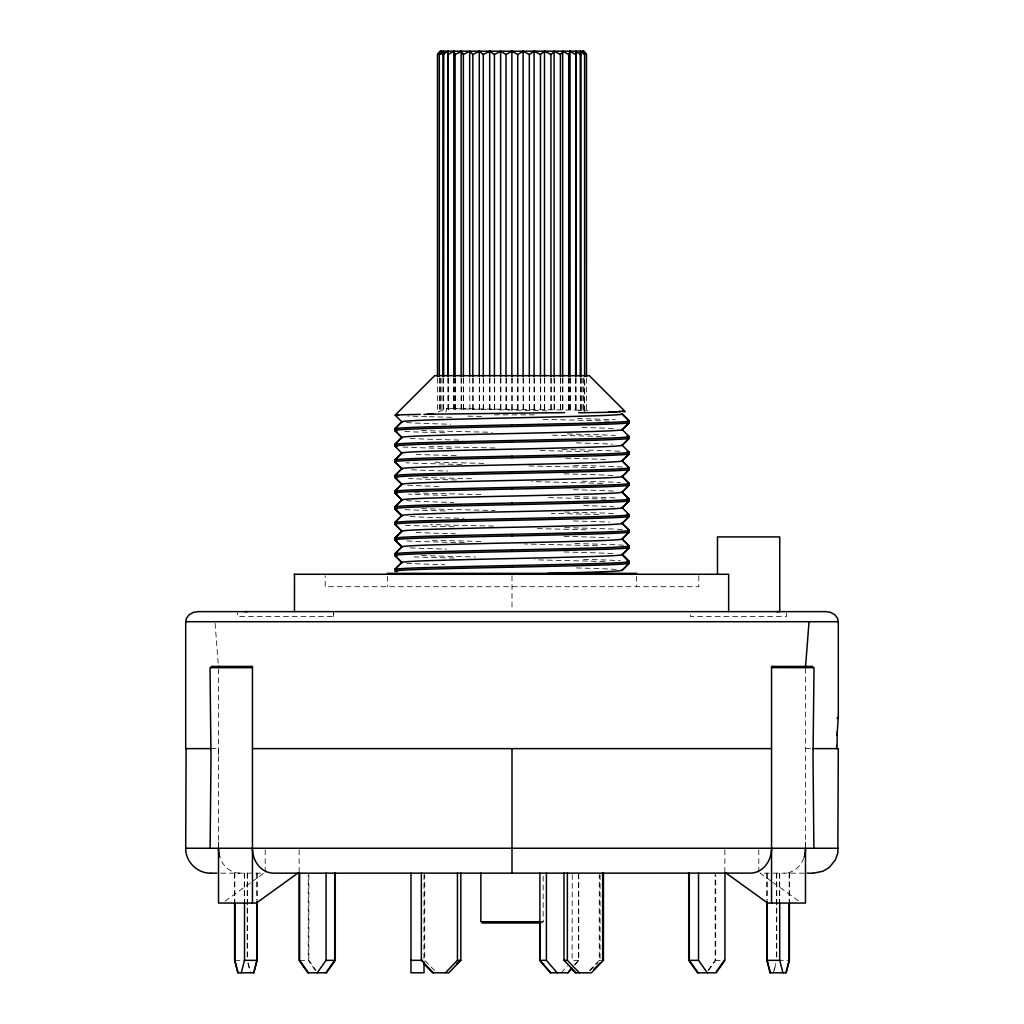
<?xml version="1.0" encoding="UTF-8"?>
<svg xmlns="http://www.w3.org/2000/svg" width="1024" height="1024" viewBox="0 0 1024 1024"><rect width="100%" height="100%" fill="white"/><g stroke="black" fill="none" stroke-linecap="round" stroke-linejoin="round"><path stroke-width="0.75" stroke-dasharray="5 3.75" d="M218.509 846.707L218.509 842.035M218.509 754.854L218.509 748.621L210.854 748.621M333.504 616.614L333.504 612.877L333.504 616.614L237.606 616.614L237.606 612.877M805.491 848.256L805.491 668.941M543.142 876.301L543.155 921.741L541.312 922.982M445.888 412.032L446.656 408.499L591.091 410.278M773.35 972.8L775.846 963.11M774.272 970.035L776.064 963.11M708.083 970.304L715.136 960.346L715.136 874.752M708.672 970.304L715.725 960.346L715.725 874.752M561.318 972.8L567.334 966.003M574.694 964.877L578.624 960.346L578.624 874.752M574.835 964.877L578.765 960.346L578.765 873.165M589.427 970.534L599.27 960.346L599.27 874.752M590.221 970.534L597.888 962.611M224.986 901.184L250.918 882.483M252.224 881.549L263.885 873.139L219.648 873.165M438.144 412.032L446.656 408.499A110.259 0.973 1.2 0 0 512.013 410.086A110.259 0.973 1.2 0 1 546.854 410.88M494.426 414.848L538.15 414.848M805.491 748.621L811.776 748.621M804.352 873.165L760.154 873.165L771.776 881.549M541.299 921.741L543.155 921.741M234.842 960.346L245.645 960.346M299.648 960.346L308.864 960.346L315.917 970.304M578.765 960.346L572.096 960.346L572.237 874.752M599.27 960.346L602.637 960.346M715.136 960.346L724.352 960.346M778.355 960.346L789.158 960.346M773.082 882.483L799.014 901.184M434.573 970.534L424.73 960.346L424.73 874.752M315.328 970.304L308.275 960.346L308.275 874.752M248.154 963.11L250.65 972.8M247.936 963.11L249.728 970.035M215.104 623.283L218.509 667.674M805.491 842.035L805.491 846.707M789.376 873.165L789.376 901.696M789.158 873.165L789.158 901.696M786.394 612.877L786.394 616.614L690.496 616.614L690.496 612.877M779.712 873.165L779.712 901.696M779.494 873.165L779.494 901.696M776.781 873.165L776.781 958.758M776.563 873.165L776.563 960.346M767.117 873.165L767.117 900.109M766.899 873.165L766.899 900.109M758.822 849.856L758.822 872.205M724.877 849.856L724.877 872.205M698.816 575.821L698.816 586.726L325.184 586.726L325.184 575.821M636.544 576.333L636.544 586.726M600.064 874.752L600.064 960.346M586.509 378.176L586.483 411.661M583.821 378.163L583.821 411.661M582.912 378.163L582.95 411.661M581.082 378.176L581.082 411.661M580.979 378.176L580.979 411.661M580.339 378.163L580.339 411.661M575.936 378.163L576.051 411.661M575.782 378.176L575.782 411.661M575.642 378.176L575.642 411.661M570.176 378.163L570.176 411.661M570.022 378.163L570.022 411.661M568.909 378.176L568.909 411.661M568.73 378.176L568.73 411.661M562.867 378.163L562.867 411.661M562.688 378.163L562.688 411.661M560.627 378.176L560.627 411.661M560.422 378.176L560.422 411.661M554.317 378.163L554.317 411.661M554.112 378.163L554.112 411.661M551.155 378.176L551.155 411.661M550.925 378.176L550.925 411.661M544.717 378.163L544.717 411.661M544.486 378.163L544.486 411.661M540.723 378.176L540.723 411.661M540.467 378.176L540.467 411.661M534.31 378.163L534.31 411.661M534.067 378.163L534.067 411.661M529.574 378.176L529.574 411.661M529.318 378.176L529.318 411.661M523.366 378.163L523.366 411.661M523.11 378.163L523.11 411.661M517.99 378.176L517.99 411.661M517.734 378.176L517.734 411.661M512.128 378.163L512.128 411.661M512 575.821L512 608.525M511.872 378.163L511.872 411.661M506.266 378.176L506.266 411.661M506.01 378.176L506.01 411.661M500.89 378.163L500.89 411.661M500.634 378.163L500.634 411.661M494.682 378.176L494.682 411.661M494.426 378.176L494.426 411.661M489.933 378.163L489.933 411.661M489.69 378.163L489.69 411.661M483.533 378.176L483.533 411.661M483.277 378.176L483.277 411.661M479.514 378.163L479.514 411.661M479.283 378.163L479.283 411.661M473.075 378.176L473.075 411.661M472.845 378.176L472.845 411.661M469.683 378.163L469.888 411.661M463.578 378.176L463.578 411.661M463.373 378.176L463.373 411.661M461.312 378.163L461.312 411.661M461.133 378.163L461.133 411.661M455.27 378.176L455.27 411.661M455.091 378.176L455.091 411.661M453.978 378.163L453.978 411.661M453.824 378.163L453.824 411.661M448.358 378.176L448.358 411.661M448.218 378.176L448.218 411.661M447.949 378.163L448.064 411.661M443.661 378.163L443.661 411.661M442.918 378.176L443.021 411.661M441.05 378.163L441.088 411.661M440.179 378.163L440.179 411.661M439.309 378.176L439.373 411.661M437.491 378.176L437.491 411.661M424.013 874.752L423.936 960.346M387.456 576.333L387.456 586.726M308.864 874.752L308.864 960.346M299.123 849.856L299.123 872.205M265.178 849.856L265.178 872.205M257.101 873.165L257.101 900.109M256.883 873.165L256.883 900.109M247.437 873.165L247.437 960.346M247.219 873.165L247.219 958.758M244.506 873.165L244.506 901.696M244.288 873.165L244.288 901.696M234.842 873.165L234.842 901.696M234.624 873.165L234.624 901.696M218.509 668.941L218.509 848.256M577.344 418.56A117.338 0.973 1.2 0 1 594.97 419.034M594.931 419.034A117.286 2.355 0.5 0 1 615.386 419.763M609.331 421.146A117.312 2.355 0.5 0 0 594.88 420.672A117.235 0.973 1.2 0 0 540.301 419.315M421.53 430.528A117.312 2.355 0.5 0 0 429.133 430.758A117.235 0.973 1.2 0 0 492.186 432.294M444.774 432.806A117.248 0.973 1.2 0 1 429.069 432.384A117.274 2.355 0.5 0 1 403.686 431.411M239.834 873.126A24.973 21.274 90 0 1 220.198 858.01M803.802 858.01A24.973 21.274 -90 0 1 784.166 873.126M578.714 410.33A112.717 0.973 0.4 0 1 581.824 410.381M451.622 417.306A117.235 0.973 1.2 0 1 429.389 416.717M426.65 416.691A117.338 2.355 0.5 0 1 407.757 415.987M481.498 416.435A117.325 0.973 1.2 0 1 464.589 416.051M528.986 465.946A117.261 0.973 1.2 0 1 594.88 467.546M573.658 465.357A117.261 0.973 1.2 0 1 594.88 465.92A117.261 2.355 0.5 0 1 624.205 467.149M602.483 483.405A117.261 2.355 0.5 0 0 594.88 483.174A117.261 0.973 1.2 0 0 531.827 481.638M582.016 481.19A117.261 0.973 1.2 0 1 594.88 481.549A117.261 2.355 0.5 0 1 620.288 482.522M446.707 495.373A117.261 0.973 1.2 0 1 429.133 494.899A117.261 2.355 0.5 0 1 408.704 494.17M414.682 492.787A117.261 2.355 0.5 0 0 429.133 493.274A117.261 0.973 1.2 0 0 483.712 494.618M456.64 479.987A117.261 0.973 1.2 0 1 429.133 479.27A117.261 2.355 0.5 0 1 408.704 478.541M422.746 477.453A117.261 2.355 0.5 0 0 429.133 477.645A117.261 0.973 1.2 0 0 472.589 478.746M567.386 433.946A117.248 0.973 1.2 0 1 594.88 434.662A117.274 2.355 0.5 0 1 615.309 435.392M495.027 447.987A117.261 0.973 1.2 0 1 429.133 446.387M562.176 449.446A117.248 0.973 1.2 0 1 594.88 450.291A117.274 2.355 0.5 0 1 620.288 451.264M483.712 463.373A117.261 0.973 1.2 0 1 433.203 462.131M406.515 422.528A110.259 2.355 0.5 0 0 434.086 423.757A110.259 0.973 1.2 0 0 450.611 424.23M582.067 427.43A110.259 0.973 1.2 0 1 589.939 427.661A110.259 2.355 0.5 0 1 616.397 428.813M410.189 438.413A110.259 2.355 0.5 0 0 434.086 439.386A110.259 0.973 1.2 0 0 462.72 440.179M576.358 442.906A110.259 0.973 1.2 0 1 589.939 443.29A110.259 2.355 0.5 0 1 612.378 444.186M416.192 454.349A110.259 2.355 0.5 0 0 434.086 455.014A110.259 0.973 1.2 0 0 458.355 455.693M565.67 458.24A110.259 0.973 1.2 0 1 589.939 458.918A110.259 2.355 0.5 0 1 607.821 459.584M411.648 469.747A110.259 2.355 0.5 0 0 434.086 470.643A110.259 0.973 1.2 0 0 447.654 471.027M564.07 473.818A110.259 0.973 1.2 0 1 589.939 474.547A110.259 2.355 0.5 0 1 613.824 475.52M407.629 485.12A110.259 2.355 0.5 0 0 434.086 486.272A110.259 0.973 1.2 0 0 441.958 486.502M573.414 489.702A110.259 0.973 1.2 0 1 589.939 490.176A110.259 2.355 0.5 0 1 616.397 491.315M406.515 500.659A110.259 2.355 0.5 0 0 434.086 501.901A110.259 0.973 1.2 0 0 453.658 502.451M583.693 505.613A110.259 0.973 1.2 0 1 589.939 505.805A110.259 2.355 0.5 0 1 613.824 506.778M410.189 516.544A110.259 2.355 0.5 0 0 434.086 517.517A110.259 0.973 1.2 0 0 464.128 518.349M573.414 520.96A110.259 0.973 1.2 0 1 589.939 521.434A110.259 2.355 0.5 0 1 609.139 522.15M416.192 532.493A110.259 2.355 0.5 0 0 434.086 533.146A110.259 0.973 1.2 0 0 455.206 533.747M564.07 536.333A110.259 0.973 1.2 0 1 589.939 537.062A110.259 2.355 0.5 0 1 609.139 537.779M410.189 547.802A110.259 2.355 0.5 0 0 434.086 548.774A110.259 0.973 1.2 0 0 446.195 549.133M564.07 551.962A110.259 0.973 1.2 0 1 589.939 552.678A110.259 2.355 0.5 0 1 613.824 553.664M406.515 563.174A110.259 2.355 0.5 0 0 434.086 564.403A110.259 0.973 1.2 0 0 444.762 564.723M576.358 567.923A110.259 0.973 1.2 0 1 589.939 568.307A110.259 2.355 0.5 0 1 617.51 569.536M461.824 464.486A117.261 0.973 1.2 0 1 429.133 463.642A117.261 2.355 0.5 0 1 406.08 462.797M540.301 450.56A117.248 0.973 1.2 0 1 590.81 451.802M451.584 448.614A117.261 0.973 1.2 0 1 429.133 448.013A117.248 2.355 0.5 0 1 399.808 446.784M601.267 436.48A117.274 2.355 0.5 0 0 594.88 436.288A117.248 0.973 1.2 0 0 551.424 435.187M574.886 496.64A117.261 0.973 1.2 0 1 594.88 497.178A117.261 2.355 0.5 0 1 615.309 497.894M604.864 561.626A117.261 2.355 0.5 0 0 594.88 561.318A117.261 0.973 1.2 0 0 534.656 559.834M564.8 512.013A117.261 0.973 1.2 0 1 594.88 512.806A117.261 2.355 0.5 0 1 615.309 513.523M564.8 527.642A117.261 0.973 1.2 0 1 594.88 528.435A117.261 2.355 0.5 0 1 622.387 529.536M574.886 543.526A117.261 0.973 1.2 0 1 594.88 544.051A117.261 2.355 0.5 0 1 624.205 545.28M421.53 555.546A117.261 2.355 0.5 0 0 429.133 555.776A117.261 0.973 1.2 0 0 475.341 556.941M583.526 559.373A117.261 0.973 1.2 0 1 594.88 559.68A117.261 2.355 0.5 0 1 620.288 560.666M454.093 558.067A117.261 0.973 1.2 0 1 429.133 557.402A117.261 2.355 0.5 0 1 411.584 556.813M597.504 545.766A117.261 2.355 0.5 0 0 594.88 545.69A117.261 0.973 1.2 0 0 524.723 543.987M464.474 542.694A117.261 0.973 1.2 0 1 429.133 541.773A117.261 2.355 0.5 0 1 406.093 540.928M537.485 528.64A117.261 0.973 1.2 0 1 589.402 529.907M454.093 526.81A117.261 0.973 1.2 0 1 429.133 526.157A117.261 2.355 0.5 0 1 401.626 525.043M598.771 514.547A117.261 2.355 0.5 0 0 594.88 514.432A117.261 0.973 1.2 0 0 551.424 513.331M445.12 510.95A117.261 0.973 1.2 0 1 429.133 510.528A117.261 2.355 0.5 0 1 401.626 509.414M606.016 499.149A117.261 2.355 0.5 0 0 594.88 498.803A117.261 0.973 1.2 0 0 545.894 497.574M480.909 541.44A117.261 0.973 1.2 0 1 429.133 540.147M493.619 526.093A117.261 0.973 1.2 0 1 430.464 524.557M421.53 508.659A117.261 2.355 0.5 0 0 429.133 508.89A117.261 0.973 1.2 0 0 495.04 510.502M584.691 411.661L584.691 378.176L584.627 411.661"/><path stroke-width="1.5" d="M218.509 667.098L218.509 666.432M252.454 903.053L252.454 666.432L211.226 666.432M294.464 611.635L294.49 574.272M480.87 873.165L480.845 921.741L540.134 921.741M771.546 903.053L771.546 666.432L812.774 666.432M836.813 748.621L836.826 745.459M210.125 848.256L210.982 757.35L210.022 667.674L252.454 667.674M186.112 748.621L185.702 848.256C185.434 861.619 197.261 873.446 210.611 873.165M837.03 736.678L837.094 734.81M837.184 732.928L838.298 717.504L838.298 621.709L837.427 617.997L834.65 614.579L830.426 612.339L825.843 611.635L198.234 611.635L193.574 612.339L189.35 614.579L186.573 617.997L185.702 621.709L185.702 748.621L210.854 748.621M805.491 667.622L809.024 621.709M575.642 376.576L575.898 51.507M576 51.789L580.979 54.515L580.979 376.576M442.918 376.576L442.918 54.515L443.597 51.789M241.28 972.8L244.506 960.346L244.506 903.283M253.67 972.8L256.883 960.346L256.883 901.696M257.101 901.696L257.101 960.346L253.875 972.8L237.85 972.8L234.624 960.346L234.624 903.283M785.946 972.8L789.158 960.346L789.158 903.283M568.73 376.576L568.73 54.515L570.022 51.2L575.642 54.515M569.933 51.789L571.238 51.789M439.309 376.576L439.309 54.515L441.05 51.2L441.05 54.387M440.218 52.813L441.088 51.2L437.491 54.515L437.491 376.576M560.422 376.576L560.422 54.515L563.251 51.392M317.261 972.8L326.067 960.346L326.067 873.165M325.888 972.8L333.824 961.587M335.283 873.165L335.283 960.346L326.477 972.8L307.866 972.8L299.059 960.346L299.059 873.165M716.429 971.558L724.352 960.346M437.734 54.298L441.088 51.2M437.824 54.08L440.179 51.2L583.821 51.2L586.342 54.298M437.99 53.862L440.179 51.2M567.834 972.8L571.75 968.269M571.891 968.269L567.974 972.8L550.528 972.8L539.738 960.346L539.738 922.304M550.925 376.576L550.925 54.515L554.714 51.392M529.318 376.576L529.318 54.515L534.067 51.2L540.467 54.515L540.467 376.576M445.414 972.8L457.446 960.346L457.446 873.165M456.742 963.738L460.019 960.346M460.826 873.165L460.826 960.346L448.794 972.8L432.589 972.8L423.834 963.738M593.894 969.408L600.461 962.611M402.317 437.67A110.259 2.355 0.5 0 1 401.805 437.427L394.931 444.314L401.805 437.427A110.259 2.355 -0.5 0 1 434.086 435.482A110.259 0.973 -1.2 0 1 512.013 433.523A110.259 0.973 -1.2 0 0 589.939 431.578A110.259 2.355 -0.5 0 0 622.221 429.619L629.21 422.618A117.312 2.355 0.5 0 0 627.981 422.272M402.317 468.915A110.259 2.355 0.5 0 1 401.805 468.685L394.944 475.571L401.805 468.685A110.259 2.355 -0.5 0 1 434.086 466.739A110.259 0.973 -1.2 0 1 512.013 464.781A110.259 0.973 -1.2 0 0 589.939 462.822A110.259 2.355 -0.5 0 0 622.221 460.877L629.21 453.875A117.274 2.355 0.5 0 0 627.968 453.517M402.317 484.544A110.259 2.355 0.5 0 1 401.805 484.314L394.944 491.2L401.805 484.314A110.259 2.355 -0.5 0 1 434.086 482.355A110.259 0.973 -1.2 0 1 512.013 480.41A110.259 0.973 -1.2 0 0 589.939 478.451A110.259 2.355 -0.5 0 0 622.221 476.506L629.082 469.619M629.082 485.248L622.221 492.134A110.259 2.355 -0.5 0 1 589.939 494.08A110.259 0.973 -1.2 0 1 512.013 496.038A110.259 0.973 -1.2 0 0 434.086 497.984A110.259 2.355 -0.5 0 0 401.805 499.942L394.944 506.829A117.261 2.355 0.5 0 0 396.045 507.29M629.082 516.493L622.221 523.379A110.259 2.355 -0.5 0 1 589.939 525.338A110.259 0.973 -1.2 0 1 512.013 527.296A110.259 0.973 -1.2 0 0 434.086 529.242A110.259 2.355 -0.5 0 0 401.805 531.2L394.944 538.086L401.933 531.085M629.082 532.122L622.221 539.008A110.259 2.355 -0.5 0 1 589.939 540.966A110.259 0.973 -1.2 0 1 512.013 542.912A110.259 0.973 -1.2 0 0 434.086 544.87A110.259 2.355 -0.5 0 0 401.805 546.829L394.944 553.715A117.261 2.355 0.5 0 0 396.045 554.176M402.317 562.688A110.259 2.355 0.5 0 1 401.805 562.458L394.944 569.331L401.805 562.458A110.259 2.355 -0.5 0 1 434.086 560.499A110.259 0.973 -1.2 0 1 512.013 558.541A110.259 0.973 -1.2 0 0 589.939 556.595A110.259 2.355 -0.5 0 0 622.221 554.637L629.082 547.75M629.069 438.362L622.221 445.248A110.259 2.355 -0.5 0 1 589.939 447.194A110.259 0.973 -1.2 0 1 512.013 449.152A110.259 0.973 -1.2 0 0 434.086 451.11A110.259 2.355 -0.5 0 0 401.805 453.056L394.931 459.942L401.805 453.056A110.259 2.355 0.5 0 0 402.317 453.286M622.093 460.992L629.069 453.99L622.221 460.877A110.259 2.355 0.5 0 0 621.696 460.646M547.622 573.363A110.259 0.973 -1.2 0 0 589.939 572.224A110.259 2.355 -0.5 0 0 622.221 570.266L629.082 563.379M402.317 500.173A110.259 2.355 0.5 0 1 401.805 499.942L394.944 506.829A117.261 2.355 -0.5 0 1 429.133 504.986A117.261 0.973 -1.2 0 1 512.013 503.04A117.261 0.973 -1.2 0 0 594.88 501.082A117.261 2.355 -0.5 0 0 629.21 499.123L622.221 492.134A110.259 2.355 0.5 0 0 621.696 491.891M396.045 538.547A117.261 2.355 0.5 0 1 394.803 538.202L401.805 531.2A110.259 2.355 0.5 0 0 402.317 531.43M402.317 547.059A110.259 2.355 0.5 0 1 401.805 546.829L394.944 553.715A117.261 2.355 -0.5 0 1 429.133 551.872A117.261 0.973 -1.2 0 1 512.013 549.914A117.261 0.973 -1.2 0 0 594.88 547.968A117.261 2.355 -0.5 0 0 629.21 546.01L622.221 539.008A110.259 2.355 0.5 0 0 621.696 538.778M622.093 429.734L629.082 422.733L622.221 429.619A110.259 2.355 0.5 0 0 621.696 429.389M627.981 437.901A117.274 2.355 0.5 0 1 629.21 438.246L622.221 445.248A110.259 2.355 0.5 0 0 621.696 445.018M622.093 476.621L629.21 469.504A117.261 2.355 0.5 0 0 627.981 469.146M622.093 492.237L629.21 485.133A117.261 2.355 0.5 0 0 627.981 484.774M627.981 500.403A117.261 2.355 0.5 0 1 629.21 500.762L622.221 507.75A110.259 2.355 -0.5 0 1 589.939 509.709A110.259 0.973 -1.2 0 1 512.013 511.667A110.259 0.973 -1.2 0 0 434.086 513.613A110.259 2.355 -0.5 0 0 401.805 515.571L394.944 522.458L401.805 515.571A110.259 2.355 0.5 0 0 402.317 515.802M622.093 507.866L629.082 500.877L622.221 507.75A110.259 2.355 0.5 0 0 621.696 507.52M622.093 523.494L629.21 516.378A117.261 2.355 0.5 0 0 627.981 516.032M622.093 539.123L629.21 532.006A117.261 2.355 0.5 0 0 627.981 531.661M622.093 554.752L629.21 547.635A117.261 2.355 0.5 0 0 627.981 547.29M622.093 570.381L629.21 563.264A117.261 2.355 0.5 0 0 627.981 562.918M540.467 54.515L544.486 51.2L550.925 54.515M439.309 54.515L443.302 51.456M543.962 51.789L544.883 51.277M442.906 51.789L443.738 51.2L443.661 376.563M297.83 873.139L256.333 903.053L218.509 903.053L218.509 848.256M442.918 54.515L447.949 51.2L448.218 376.576M533.414 51.789L535.526 51.789M517.734 376.576L517.734 54.515L523.11 51.2L529.318 54.515M448.218 54.515L453.824 51.2L455.091 54.515L455.091 376.576M447.104 51.789L448.064 51.2L447.949 376.563M506.01 376.576L506.01 54.515L511.872 51.2L517.734 54.515M772.224 666.432L771.558 667.622L814.003 667.674L813.018 757.35L813.875 848.256M522.342 51.789L524.544 51.789M455.091 54.515L461.453 51.392M494.426 376.576L494.426 54.515L500.634 51.2L506.01 54.515M452.902 51.789L454.221 51.789M463.373 376.576L463.373 54.515L469.491 51.392M483.277 376.576L483.277 54.515L489.69 51.2L494.426 54.515M472.845 376.576L472.845 54.515L479.283 51.2L483.277 54.515M511.014 51.789L513.242 51.789M460.749 51.392L461.594 51.597M499.712 51.789L501.914 51.789M488.717 51.789L489.984 51.238M469.286 51.392L470.49 51.789M478.285 51.789L480.269 51.789M813.389 873.165L822.925 871.27L829.184 867.52L835.354 860.006L837.824 853.12L838.298 748.621M608.909 411.955L611.264 411.904M427.392 414.221L564.621 412.621M387.456 573.363L636.544 573.363M294.195 574.272L728.64 574.272L728.64 611.635M244.723 611.635L247.232 611.635M776.768 611.635L779.277 611.635M185.702 621.709L838.298 621.709M252.454 748.621L771.546 748.621M812.698 748.621L838.131 748.621M185.984 848.256L838.016 848.256M210.854 873.165L216.73 873.165M807.27 873.165L813.146 873.165M482.086 922.982L540.134 922.982M244.506 960.346L257.101 960.346M326.067 960.346L335.283 960.346M410.982 960.346L422.566 960.346M457.446 960.346L460.826 960.346M539.878 873.165L539.878 960.346L546.406 960.346L557.184 972.8M563.981 873.165L563.981 960.346L567.36 960.346L579.379 972.8M689.306 873.165L689.306 960.346L698.522 960.346L707.328 972.8M767.117 901.696L767.117 960.346L779.712 960.346L782.938 972.8M251.75 666.432L252.454 667.584M555.302 51.789L560.422 54.515M563.84 51.789L568.73 54.515M576.896 51.789L575.936 51.2L575.936 376.563M580.979 54.515L580.454 51.277M580.262 376.563L580.262 51.2L584.627 54.515L584.627 376.576M726.17 873.139L767.667 903.053L805.491 903.053L805.491 848.256M586.509 376.576L586.483 54.515L582.912 51.2L584.627 54.515M586.15 54.08L582.95 51.2L583.834 52.813M621.696 413.76A110.259 2.355 0.5 0 1 622.221 413.99L629.286 420.992A117.312 2.355 -0.5 0 1 594.854 422.95A117.235 0.973 -1.2 0 1 512 424.896A117.235 0.973 -1.2 0 0 429.133 426.854A117.312 2.355 -0.5 0 0 394.803 428.8A117.312 2.355 0.5 0 0 396.045 429.158M622.093 413.875L629.146 420.877M629.21 422.618A117.312 2.355 -0.5 0 1 594.88 424.576A117.235 0.973 -1.2 0 1 512.013 426.522A117.286 0.973 -1.2 0 0 429.12 428.48A117.338 2.355 -0.5 0 0 394.778 430.438L401.933 437.542M622.221 460.877L629.21 467.878A117.261 2.355 -0.5 0 1 594.88 469.824A117.261 0.973 -1.2 0 1 512.013 471.782A117.261 0.973 -1.2 0 0 429.133 473.728A117.261 2.355 -0.5 0 0 394.803 475.686A117.261 2.355 0.5 0 0 396.045 476.032M396.045 491.661A117.261 2.355 0.5 0 1 394.803 491.315A117.261 2.355 -0.5 0 1 429.133 489.357A117.261 0.973 -1.2 0 1 512.013 487.411A117.261 0.973 -1.2 0 0 594.88 485.453A117.261 2.355 -0.5 0 0 629.21 483.494L622.221 476.506A110.259 2.355 0.5 0 0 621.696 476.275M396.045 522.918A117.261 2.355 0.5 0 1 394.803 522.573A117.261 2.355 -0.5 0 1 429.133 520.614A117.261 0.973 -1.2 0 1 512.013 518.656A117.261 0.973 -1.2 0 0 594.88 516.71A117.261 2.355 -0.5 0 0 629.21 514.752L622.093 507.635M394.803 538.202A117.261 2.355 -0.5 0 1 429.133 536.243A117.261 0.973 -1.2 0 1 512.013 534.285A117.261 0.973 -1.2 0 0 594.88 532.339A117.261 2.355 -0.5 0 0 629.21 530.381L622.221 523.379A110.259 2.355 0.5 0 0 621.696 523.149M621.696 554.406A110.259 2.355 0.5 0 1 622.221 554.637L629.21 561.638A117.261 2.355 -0.5 0 1 594.88 563.597A117.261 0.973 -1.2 0 1 512.013 565.542A117.261 0.973 -1.2 0 0 429.133 567.501A117.261 2.355 -0.5 0 0 394.803 569.446A117.261 2.355 0.5 0 0 396.045 569.805M401.933 421.914L395.149 415.155L434.637 375.68L589.363 375.68L624.909 411.277M394.906 430.554L401.805 437.427M629.21 438.246A117.274 2.355 -0.5 0 1 594.88 440.205A117.261 0.973 -1.2 0 1 512 442.15A117.261 0.973 -1.2 0 0 429.133 444.109A117.248 2.355 -0.5 0 0 394.803 446.054L401.933 453.171M629.21 453.875A117.274 2.355 -0.5 0 1 594.88 455.834A117.248 0.973 -1.2 0 1 512 457.779A117.261 0.973 -1.2 0 0 429.133 459.738A117.261 2.355 -0.5 0 0 394.803 461.683L401.805 468.685M629.21 469.504A117.261 2.355 -0.5 0 1 594.88 471.45A117.261 0.973 -1.2 0 1 512.013 473.408A117.261 0.973 -1.2 0 0 429.133 475.366A117.261 2.355 -0.5 0 0 394.803 477.312L401.805 484.314M629.21 485.133A117.261 2.355 -0.5 0 1 594.88 487.078A117.261 0.973 -1.2 0 1 512.013 489.037A117.261 0.973 -1.2 0 0 429.133 490.995A117.261 2.355 -0.5 0 0 394.803 492.941L401.805 499.942M397.018 509.043A117.261 2.355 0.5 0 1 394.803 508.57L401.805 515.571L394.944 508.685A117.261 2.355 -0.5 0 1 429.133 506.611A117.261 0.973 -1.2 0 1 512.013 504.666A117.261 0.973 -1.2 0 0 594.88 502.707A117.261 2.355 -0.5 0 0 629.21 500.762M629.21 516.378A117.261 2.355 -0.5 0 1 594.88 518.336A117.261 0.973 -1.2 0 1 512.013 520.294A117.261 0.973 -1.2 0 0 429.133 522.24A117.261 2.355 -0.5 0 0 394.803 524.198L401.805 531.2M629.21 532.006A117.261 2.355 -0.5 0 1 594.88 533.965A117.261 0.973 -1.2 0 1 512.013 535.923A117.261 0.973 -1.2 0 0 429.133 537.869A117.261 2.355 -0.5 0 0 394.803 539.827L401.805 546.829M401.805 562.458L394.803 555.456A117.261 2.355 -0.5 0 1 429.133 553.498A117.261 0.973 -1.2 0 1 512.013 551.539A117.261 0.973 -1.2 0 0 594.88 549.594A117.261 2.355 -0.5 0 0 629.21 547.635M622.093 429.504L629.21 436.621A117.274 2.355 -0.5 0 1 594.88 438.566A117.248 0.973 -1.2 0 1 512 440.525A117.261 0.973 -1.2 0 0 429.133 442.483A117.248 2.355 -0.5 0 0 394.803 444.429A117.248 2.355 0.5 0 0 396.032 444.787M622.093 445.133L629.21 452.25A117.274 2.355 -0.5 0 1 594.88 454.195A117.248 0.973 -1.2 0 1 512 456.154A117.261 0.973 -1.2 0 0 429.133 458.099A117.261 2.355 -0.5 0 0 394.803 460.058A117.261 2.355 0.5 0 0 396.032 460.416M622.093 460.762L629.082 467.763M622.093 476.39L629.082 483.392M622.093 492.019L629.082 499.008M622.093 523.264L629.082 530.266M622.093 538.893L629.082 545.894M622.221 554.637L629.082 561.523L622.093 554.522M394.931 461.798L401.933 468.8M394.944 477.427L401.933 484.429M394.944 493.056L401.933 500.058M394.944 508.685L401.933 515.686M394.944 524.314L401.933 531.315M394.944 539.942L401.933 546.944M401.933 562.56L394.944 555.571A117.261 2.355 0.5 0 0 397.018 555.93M563.981 960.346L576.013 972.8M570.829 968.269L575.206 972.8L591.411 972.8L603.443 960.346L603.443 873.165M433.382 972.8L421.363 960.346L421.363 873.165M472.845 54.515L469.683 51.2L469.683 376.563M539.878 960.346L550.669 972.8M583.821 51.2L586.176 54.08M461.414 51.597L463.373 54.515M689.306 960.346L698.112 972.8M308.454 972.8L299.648 960.346L299.648 873.165M767.117 960.346L770.33 972.8M238.054 972.8L234.842 960.346L234.842 903.283M805.491 666.432L805.491 667.098M789.376 903.283L789.376 960.346L786.15 972.8L770.125 972.8L766.899 960.346L766.899 901.696M779.763 611.635L779.763 536.909L717.491 536.909L717.491 574.272M779.712 903.283L779.712 960.346M724.941 873.165L724.941 960.346L716.134 972.8L697.523 972.8L688.717 960.346L688.717 873.165M698.522 873.165L698.522 960.346M602.637 873.165L602.637 960.346M570.022 51.2L570.022 376.563M567.36 873.165L567.36 960.346M562.688 51.2L562.688 376.563M554.112 51.2L554.112 376.563M546.406 873.165L546.406 960.346M544.486 51.2L544.486 376.563M534.067 51.2L534.067 376.563M523.11 51.2L523.11 376.563M512.013 424.896L512.013 426.522M512 440.525L512 442.15M512 456.154L512 457.779M512.013 471.782L512.013 473.408M512.013 487.411L512.013 489.037M512.013 503.04L512.013 504.666M512.013 518.656L512.013 520.294M512.013 534.285L512.013 535.923M512.013 549.914L512.013 551.539M512.013 565.542L512.013 567.168A117.261 0.973 -1.2 0 0 429.133 569.126A117.261 2.355 -0.5 0 0 394.803 571.085A117.261 2.355 0.5 0 0 397.018 571.558M512 748.621L512 873.165M511.872 51.2L511.872 376.563M500.634 51.2L500.634 376.563M489.69 51.2L489.69 376.563M479.283 51.2L479.283 376.563M461.133 51.2L461.133 376.563M453.824 51.2L453.824 376.563M424.013 961.907L424.013 972.8L410.982 972.8L410.982 873.165M334.694 873.165L334.694 960.346M628.045 420.634A117.286 2.355 0.5 0 1 629.286 420.992M396.979 430.912A117.274 2.355 0.5 0 1 394.778 430.438M837.133 735.13A35.43 2.278 -89.4 0 1 837.286 732.019M837.171 718.464A31.245 1.907 -89.3 0 1 838.093 718.413M837.056 745.715A29.146 2.227 -89.7 0 1 837.235 737.741M771.584 848.256A24.973 21.274 90 0 1 750.221 873.126L273.779 873.165A24.973 21.274 90 0 1 252.416 848.256M805.53 848.512A24.973 21.274 -90 0 1 804.186 856.883M219.814 856.883A24.973 21.274 90 0 1 218.47 848.512M622.925 411.059A109.376 1.178 0.2 0 1 623.706 411.11M618.893 411.187A114.586 1.254 0.1 0 1 623.872 411.763M616.512 411.738A110.157 1.075 -0.3 0 1 610.394 411.904M620.698 411.917A114.79 1.114 -0.3 0 1 578.624 412.736M424.026 414.374A113.242 0.87 -0.4 0 1 433.549 414.234M395.328 415.155A116.416 1.139 -0.3 0 1 420.416 414.387M627.981 467.52A117.261 2.355 0.5 0 1 629.21 467.878M627.981 483.149A117.261 2.355 0.5 0 1 629.21 483.494M512.013 567.168A117.261 0.973 -1.2 0 0 594.88 565.222A117.261 2.355 -0.5 0 0 629.21 563.264M397.018 493.414A117.261 2.355 0.5 0 1 394.803 492.941M397.018 477.786A117.261 2.355 0.5 0 1 394.803 477.312M627.008 436.147A117.274 2.355 0.5 0 1 629.21 436.621M626.995 451.776A117.274 2.355 0.5 0 1 629.21 452.25M622.221 413.99A110.259 2.355 -0.5 0 1 589.939 415.949A110.259 0.973 -1.2 0 1 512.013 417.894A110.259 0.973 -1.2 0 0 434.086 419.853A110.259 2.355 -0.5 0 0 401.805 421.811L394.944 428.685L401.805 421.811A110.259 2.355 0.5 0 0 402.317 422.042M621.696 570.035A110.259 2.355 0.5 0 1 622.221 570.266M396.032 462.042A117.261 2.355 0.5 0 1 394.803 461.683M397.005 446.541A117.248 2.355 0.5 0 1 394.803 446.054M398.579 415.386A117.466 1.152 0.3 0 1 395.546 415.181M627.008 498.65A117.261 2.355 0.5 0 1 629.21 499.123M627.008 514.278A117.261 2.355 0.5 0 1 629.21 514.752M627.981 530.035A117.261 2.355 0.5 0 1 629.21 530.381M627.981 545.664A117.261 2.355 0.5 0 1 629.21 546.01M627.008 561.165A117.261 2.355 0.5 0 1 629.21 561.638M397.018 540.301A117.261 2.355 0.5 0 1 394.803 539.827M396.045 524.544A117.261 2.355 0.5 0 1 394.803 524.198M218.65 667.213A1.306 0.781 -87.1 0 1 219.187 666.458M804.813 666.458A1.306 0.781 86.7 0 1 805.35 667.213"/></g></svg>
